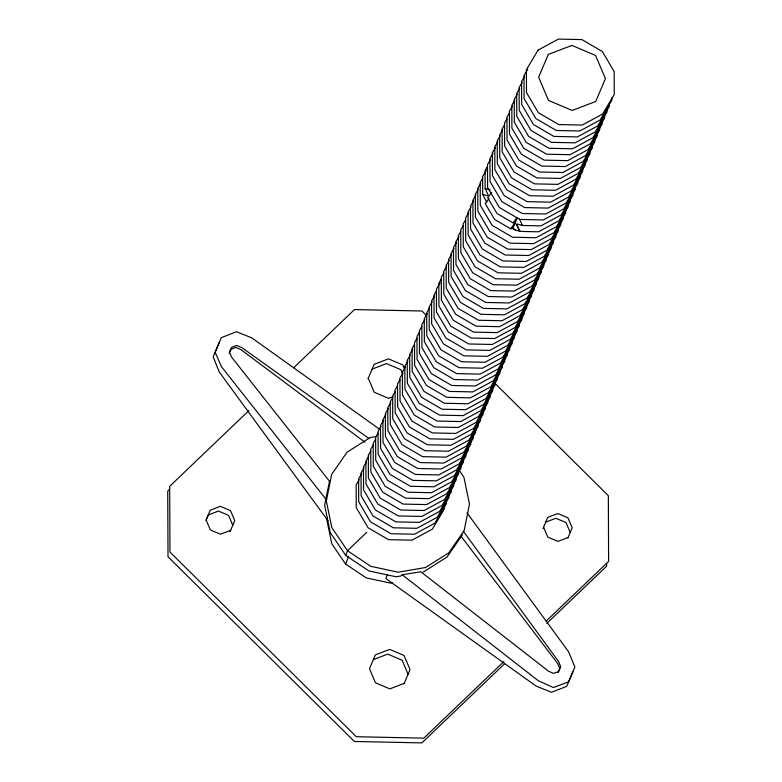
<?xml version="1.0" encoding="UTF-8"?>
<svg xmlns="http://www.w3.org/2000/svg" width="782" height="782" viewBox="0 0 782 782"><rect width="100%" height="100%" fill="white"/><g stroke="black" fill="none" stroke-linecap="round" stroke-linejoin="round"><path stroke-width="1.17" d="M463.267 531.144L558.592 661.533L560.655 666.596L558.563 671.513L553.529 673.41L548.505 671.181L420.794 571.759L402.202 574.77L401 575.943L396.112 576.784L368.899 570.938L345.781 555.445L347.491 550.723L366.778 532.278M345.781 555.445L330.287 532.669L324.618 505.143L329.505 481.292L231.619 357.139L229.478 352.271L231.54 347.433L236.604 345.458L241.706 347.501L369.016 438.565M327.365 517.801L326.896 520.147L331.803 543.813L345.595 564.076L366.162 577.859L390.384 583.059L392.681 582.668M345.595 564.076L348.635 556.667M489.219 198.247L485.241 203.594L494.566 219.419L510.646 228.774L512.865 228.461L517.322 217.591M387.569 574.389L385.858 578.582L536.237 686.156L551.535 692.275L566.735 686.332L572.923 671.816M219.449 342.174L213.154 356.934L219.351 372.115L327.971 520.695M229.067 353.269L230.729 349.358L235.783 347.423L240.856 349.574L364.959 442.231M206.008 520.362L208.315 514.937L218.422 511.066L228.559 515.367L232.792 525.318M230.025 531.828L234.737 520.568L230.504 510.626L220.368 506.325L210.26 510.196L206.106 519.962L210.348 529.903L220.485 534.204L230.592 530.343M368.117 378.654L374.138 364.334L388.449 358.85L402.818 364.94L404.665 369.28M404.02 683.888L410.042 669.558L404.04 655.472L389.68 649.383L375.36 654.857L369.475 668.698L375.477 682.784L389.847 688.874L404.157 683.4M542.991 528.652L547.703 517.391L557.81 513.52L567.947 517.821L572.189 527.772L567.937 537.938M558.192 672.491L559.853 668.581L557.742 663.615L461.155 536.384M527.664 69.442L523.979 75.629L524.067 98.522L535.914 118.6L556.325 130.486L579.843 130.995L600.156 119.978L611.837 100.399L611.827 97.985M524.614 76.401L521.545 81.553L521.643 104.456L533.48 124.534L553.891 136.42L577.409 136.918L597.731 125.902L609.403 106.323L609.393 103.918M522.181 82.335L519.111 87.486L519.209 110.379L531.046 130.467L551.466 142.344L574.975 142.852L595.298 131.835L606.969 112.256L606.959 109.842M519.747 88.258L516.677 93.41L516.775 116.313L528.612 136.391L549.032 148.277L572.551 148.775L592.864 137.769L604.535 118.19L604.525 115.775M517.322 94.192L514.243 99.343L514.341 122.246L526.188 142.324L546.598 154.21L570.117 154.709L590.43 143.692L602.101 124.113L602.091 120.496M514.888 100.125L511.819 105.277L511.907 128.17L523.754 148.257L544.164 160.134L567.683 160.642L587.996 149.626L599.677 130.047L599.667 127.632M512.454 106.049L509.385 111.2L509.483 134.103L521.32 154.181L541.731 166.067L565.249 166.566L585.571 155.559L597.243 135.98L597.223 132.363M509.405 113.009L506.951 117.134L507.049 140.037L518.886 160.115L539.306 172.001L562.815 172.499L583.137 161.483L594.809 141.904L594.799 138.287M506.98 118.942L504.517 123.067L504.615 145.96L516.452 166.048L536.872 177.925L560.391 178.433L580.703 167.416L592.375 147.837L592.365 145.423M504.546 124.876L502.083 128.991L502.181 151.894L514.028 171.972L534.438 183.858L557.957 184.357L578.269 173.35L589.941 153.761L589.931 151.356M502.728 129.773L499.659 134.924L499.747 157.827L511.594 177.905L532.004 189.791L555.523 190.29L575.835 179.274L587.517 159.694L587.507 157.29M500.294 135.706L497.225 140.858L497.323 163.751L509.16 183.838L529.57 195.715L553.089 196.223L573.411 185.207L585.083 165.628L585.073 163.213M497.86 141.63L494.791 146.781L494.889 169.684L506.726 189.762L527.146 201.648L550.655 202.147L570.977 191.131L582.649 171.551L582.629 167.944M495.426 147.563L492.357 152.715L492.455 175.618L504.292 195.696L524.712 207.582L548.221 208.08L568.543 197.064L580.215 177.485L580.205 175.07M493.002 153.497L489.923 158.648L490.021 181.541L501.868 201.629L522.278 213.506L545.797 214.014L566.109 202.997L577.781 183.418L577.771 179.801M490.568 159.42L487.499 164.572L487.587 187.475L499.434 207.553L519.844 219.439L543.363 219.938L563.675 208.921L575.357 189.342L575.337 185.725M487.518 166.38L485.065 170.505L485.133 188.511L488.105 194.962M486.316 170.251L482.631 176.439L482.709 194.444L486.854 202.479M482.66 178.247L480.197 182.362L480.295 205.265L492.132 225.343L512.552 237.229L536.061 237.728L556.383 226.712L568.055 207.132L568.045 204.728M480.842 183.144L477.763 188.296L477.861 211.189L489.708 231.276L510.118 243.163L533.637 243.661L553.949 232.645L565.621 213.066L565.611 210.651M478.408 189.068L475.329 194.229L475.427 217.122L487.274 237.2L507.684 249.087L531.203 249.595L551.515 238.578L563.196 218.999L563.187 216.585M475.974 195.001L472.905 200.153L473.002 223.056L484.84 243.134L505.25 255.02L528.769 255.518L549.091 244.502L560.762 224.923L560.753 222.518M473.54 200.935L470.471 206.086L470.568 228.979L482.406 249.067L502.826 260.944L526.335 261.452L546.657 250.435L558.328 230.856L558.319 228.442M471.106 206.859L468.037 212.01L468.135 234.913L479.972 254.991L500.392 266.877L523.901 267.376L544.223 256.369L555.894 236.79L555.885 233.173M468.682 212.792L465.603 217.943L465.701 240.846L477.548 260.924L497.958 272.81L521.477 273.309L541.789 262.293L553.461 242.713L553.451 239.096M465.632 219.752L463.169 223.877L463.267 246.77L475.114 266.858L495.524 278.734L519.043 279.242L539.355 268.226L551.036 248.647L551.017 245.03M463.198 225.685L460.745 229.8L460.842 252.703L472.68 272.781L493.09 284.668L516.609 285.166L536.921 274.159L548.602 254.58L548.583 250.963M460.764 231.609L458.311 235.734L458.408 258.637L470.246 278.715L490.656 290.601L514.175 291.1L534.497 280.083L546.168 260.504L546.159 258.099M458.946 236.516L455.877 241.667L455.974 264.56L467.812 284.648L488.232 296.525L511.741 297.033L532.063 286.017L543.734 266.437L543.725 264.023M456.522 242.44L453.443 247.591L453.54 270.494L465.388 290.572L485.798 302.458L509.317 302.957L529.629 291.95L541.3 272.361L541.291 269.956M454.088 248.373L451.009 253.524L451.106 276.427L462.954 296.505L483.364 308.391L506.883 308.89L527.195 297.874L538.876 278.294L538.866 275.89M451.654 254.306L448.585 259.458L448.682 282.351L460.52 302.438L480.93 314.315L504.449 314.823L524.761 303.807L536.442 284.228L536.423 280.611M449.22 260.23L446.151 265.381L446.248 288.284L458.086 308.362L478.496 320.249L502.015 320.747L522.337 309.731L534.008 290.151L533.998 287.747M446.786 266.163L443.717 271.315L443.814 294.218L455.652 314.296L476.072 326.182L499.581 326.68L519.903 315.664L531.574 296.085L531.564 292.468M443.746 273.123L441.283 277.248L441.38 300.141L453.228 320.229L473.638 332.106L497.157 332.614L517.469 321.598L529.14 302.018L529.131 298.401M441.312 279.057L438.849 283.172L438.946 306.075L450.794 326.153L471.204 338.039L494.723 338.538L515.035 327.521L526.716 307.942L526.697 304.325M440.11 282.918L436.424 289.105L436.512 311.998L448.36 332.086L468.77 343.972L492.289 344.471L512.601 333.455L524.282 313.875L524.272 311.461M436.444 290.914L433.99 295.039L434.088 317.932L445.926 338.02L466.336 349.896L489.855 350.404L510.177 339.388L521.848 319.809L521.838 317.394M434.626 295.811L431.556 300.962L431.654 323.865L443.492 343.943L463.912 355.83L487.421 356.328L507.743 345.312L519.414 325.732L519.404 323.328M432.192 301.744L429.123 306.896L429.22 329.789L441.058 349.877L461.478 361.763L484.996 362.262L505.309 351.245L516.98 331.666L516.97 329.251M429.768 307.668L426.689 312.829L426.786 335.722L438.634 355.8L459.044 367.687L482.562 368.195L502.875 357.178L514.556 337.599L514.536 333.982M427.334 313.602L424.264 318.753L424.352 341.656L436.2 361.734L456.61 373.62L480.128 374.119L500.441 363.102L512.122 343.523L512.112 341.118M424.9 319.535L421.83 324.686L421.928 347.579L433.766 367.667L454.176 379.544L477.694 380.052L498.017 369.036L509.688 349.456L509.668 345.84M421.85 326.495L419.396 330.61L419.494 353.513L431.332 373.591L451.752 385.477L475.26 385.976L495.583 374.969L507.254 355.39L507.244 351.773M419.426 332.418L416.962 336.543L417.06 359.446L428.898 379.524L449.318 391.411L472.836 391.909L493.149 380.893L504.82 361.313L504.81 357.697M416.992 338.352L414.528 342.477L414.626 365.37L426.473 385.458L446.884 397.334L470.402 397.843L490.715 386.826L502.386 367.247L502.376 364.832M414.558 344.285L412.104 348.401L412.192 371.303L424.04 391.381L444.45 403.268L467.968 403.766L488.281 392.76L499.962 373.18L499.952 370.766M412.74 349.183L409.67 354.334L409.768 377.237L421.606 397.315L442.016 409.201L465.534 409.7L485.857 398.683L497.528 379.104L497.518 376.699M410.306 355.116L407.236 360.267L407.334 383.16L419.172 403.248L439.592 415.125L463.1 415.633L483.423 404.617L495.094 385.037L495.084 381.421M407.872 361.04L404.802 366.191L404.9 389.094L416.738 409.172L437.158 421.058L460.666 421.557L480.989 410.55L492.66 390.961L492.65 388.556M405.447 366.973L402.368 372.124L402.466 395.027L414.313 415.105L434.724 426.992L458.242 427.49L478.555 416.474L490.226 396.894L490.216 393.278M403.013 372.906L399.944 378.058L400.032 400.951L411.879 421.039L432.29 432.915L455.808 433.423L476.121 422.407L487.802 402.828L487.792 400.413M399.964 379.866L397.51 383.982L397.608 406.884L409.445 426.962L429.856 438.849L453.374 439.347L473.697 428.331L485.368 408.751L485.348 405.144M397.53 385.79L395.076 389.915L395.174 412.818L407.011 432.896L427.431 444.782L450.94 445.281L471.263 434.264L482.934 414.685L482.914 411.068M395.106 391.723L392.642 395.848L392.74 418.741L404.577 438.829L424.997 450.706L448.506 451.214L468.829 440.198L480.5 420.618L480.49 418.204M392.672 397.657L390.208 401.772L390.306 424.675L402.153 444.753L422.563 456.639L446.082 457.138L466.395 446.121L478.066 426.542L478.056 424.137M390.853 402.554L387.774 407.705L387.872 430.599L399.719 450.686L420.13 462.573L443.648 463.071L463.961 452.055L475.642 432.475L475.632 430.061M388.419 408.478L385.35 413.639L385.448 436.532L397.285 456.62L417.696 468.496L441.214 469.005L461.536 457.988L473.208 438.409L473.198 435.994M385.985 414.411L382.916 419.563L383.014 442.465L394.851 462.543L415.271 474.43L438.78 474.928L459.102 463.912L470.774 444.332L470.764 441.928M383.551 420.345L380.482 425.496L380.58 448.389L392.417 468.477L412.837 480.363L436.346 480.862L456.668 469.845L468.34 450.266L468.33 446.649M381.127 426.268L378.048 431.429L378.146 454.322L389.993 474.4L410.403 486.287L433.922 486.795L454.234 475.779L465.906 456.199L465.896 452.583M378.077 433.228L375.614 437.353L375.712 460.256L387.559 480.334L407.969 492.22L431.488 492.719L451.8 481.702L463.482 462.123L463.462 458.506M375.643 439.161L373.19 443.286L373.288 466.18L385.125 486.267L405.535 498.144L429.054 498.652L449.367 487.636L461.048 468.056L461.028 464.44M373.21 445.095L370.756 449.21L370.854 472.113L382.691 492.191L403.111 504.077L426.62 504.576L446.942 493.569L458.614 473.99L458.604 471.575M370.776 451.019L368.322 455.144L368.42 478.046L380.257 498.124L400.677 510.011L424.186 510.509L444.508 499.493L456.18 479.913L456.17 477.509M368.967 455.926L365.888 461.077L365.986 483.97L377.833 504.058L398.243 515.934L421.762 516.443L442.074 505.426L453.746 485.847L453.736 483.432M366.533 461.849L363.454 467.001L363.552 489.903L375.399 509.981L395.809 521.868L419.328 522.366L439.64 511.36L451.322 491.78L451.312 489.366M364.099 467.783L361.03 472.934L361.128 495.837L372.965 515.915L393.375 527.801L416.894 528.3L437.206 517.283L448.888 497.704L448.868 494.087M361.665 473.716L358.596 478.867L358.694 501.761L370.531 521.848L390.941 533.725L414.46 534.233L434.782 523.217L446.454 503.637L446.444 501.223M359.231 479.64L356.162 484.791L356.26 507.694L368.097 527.772L388.517 539.658L412.026 540.157L432.348 529.15L444.02 509.561L444.01 505.954M462.445 534.751L447.021 557.038L423.287 572.101M491.653 192.313L487.675 197.66L497 213.486L513.08 222.85L515.289 222.538L520.01 231.404L538.495 231.804L558.817 220.788L570.489 201.209L570.469 197.602M513.08 222.85L517.058 217.494M510.646 228.774L515.289 222.538M248.891 410.579L169.684 486.326L169.958 552.043L356.309 736.712L423.795 738.159L503.882 661.562M293.778 367.648L354.5 309.574L421.987 311.011L426.327 315.312M169.499 489.385L167.729 491.076L168.013 556.784L354.363 741.463L421.85 742.9L504.576 663.781M546.129 621.162L608.611 561.398L608.337 495.69L494.791 383.17M546.823 623.381L606.666 566.148L606.656 563.714M372.193 369.075L386.503 363.601L400.873 369.69L402.72 374.021M393.023 396.66L388.615 398.351L374.255 392.261L368.254 378.165M545.758 522.132L555.865 518.271L566.002 522.572L570.244 532.513M568.035 537.537L557.928 541.408L547.791 537.107L543.558 527.156M373.415 659.607L387.735 654.123L402.095 660.213L408.096 674.309M376.191 436.512L370.238 437.539L347.081 452.152L331.656 474.43L326.319 500.988L331.881 527.782L347.491 550.723L370.785 566.324L398.194 572.219L425.564 567.497L448.721 552.884L464.146 530.597L469.483 504.048L463.922 477.255L459.171 470.275M517.43 224.023L522.435 225.48L540.929 225.871L561.251 214.855L572.923 195.275L572.903 191.678M485.133 188.511L490.167 189.938M482.709 194.444L487.733 195.862M511.966 227.943L515.006 229.713M512.865 228.461L515.006 229.957L520.01 231.404L517.068 224.933M379.778 429.416L251.784 337.853L236.487 331.734L221.286 337.677L215.099 352.193L221.541 366.778L325.947 499.209M402.202 574.77L538.427 680.819L553.48 687.534L568.573 681.836L574.868 667.075L568.67 651.895L466.991 512.816M519.492 218.999L522.435 225.48M548.319 54.427L538.632 77.213L548.514 100.428L572.18 110.458L595.757 101.435L605.444 78.64L595.561 55.434L571.906 45.405L548.319 54.427M538.084 50.116L526.403 69.696L526.501 92.589L538.348 112.676L558.759 124.563L582.277 125.061L602.59 114.045L614.271 94.466L614.173 71.563L602.326 51.485L581.916 39.599L558.397 39.1L538.084 50.116"/></g></svg>
